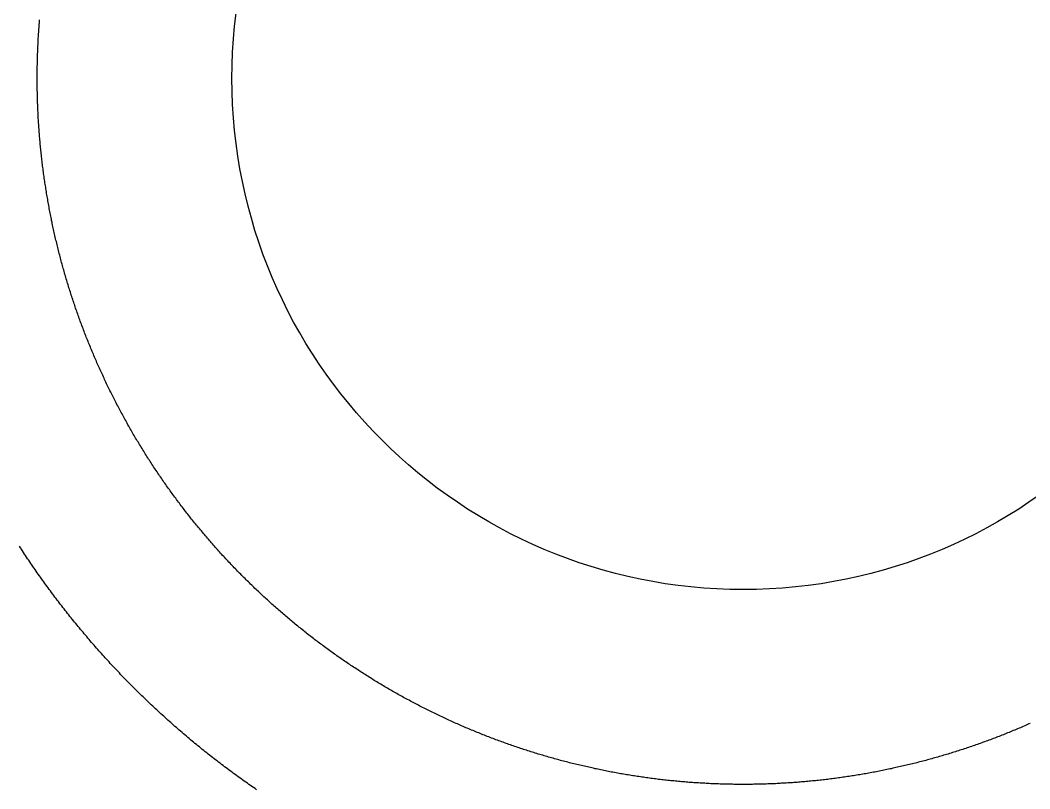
# Model space of a CAD drawing. Header units: millimetres. Extents: x -17.8 to 17.8, y -17.8 to 17.8.
# Drawn here: x -1.485 to 0.589, y -1.459 to 0.119 of the extents above; entities that cross this region are included whole.
import ezdxf

# ---------------------------------------------------------------- set-up
doc = ezdxf.new("R2010")
doc.units = ezdxf.units.MM
doc.layers.add('DOKU', color=8, linetype='Continuous')
doc.layers.add('KESIM', color=1, linetype='Continuous')

msp = doc.modelspace()

# ---------------------------------------------------------------- linework, layer by layer
at = {"layer": 'DOKU'}
for points in [[(0.5898, -1.3246), (0.5869, -1.3259), (0.584, -1.3272), (0.5811, -1.3285), (0.5782, -1.3297), (0.5753, -1.331), (0.5724, -1.3322), (0.5695, -1.3335), (0.5666, -1.3347), (0.5636, -1.336), (0.5607, -1.3372), (0.5578, -1.3384), (0.5549, -1.3396), (0.552, -1.3408), (0.549, -1.342), (0.5461, -1.3432), (0.5432, -1.3444), (0.5402, -1.3456), (0.5373, -1.3468), (0.5344, -1.3479), (0.5314, -1.3491), (0.5285, -1.3503), (0.5255, -1.3514), (0.5226, -1.3526), (0.5196, -1.3537), (0.5167, -1.3548), (0.5137, -1.3559), (0.5108, -1.3571), (0.5078, -1.3582), (0.5048, -1.3593), (0.5019, -1.3604), (0.4989, -1.3615), (0.4959, -1.3626), (0.493, -1.3636), (0.49, -1.3647), (0.487, -1.3658), (0.484, -1.3668), (0.481, -1.3679), (0.4781, -1.3689), (0.4751, -1.37), (0.4721, -1.371), (0.4691, -1.372), (0.4661, -1.373), (0.4631, -1.3741), (0.4601, -1.3751), (0.4571, -1.3761), (0.4541, -1.3771), (0.4511, -1.3781), (0.4481, -1.379), (0.4451, -1.38), (0.4421, -1.381), (0.439, -1.3819), (0.436, -1.3829), (0.433, -1.3838), (0.43, -1.3848), (0.427, -1.3857), (0.4239, -1.3866), (0.4209, -1.3876), (0.4179, -1.3885), (0.4149, -1.3894), (0.4118, -1.3903), (0.4088, -1.3912), (0.4058, -1.3921), (0.4027, -1.393), (0.3997, -1.3938), (0.3966, -1.3947), (0.3936, -1.3956), (0.3905, -1.3964), (0.3875, -1.3973), (0.3844, -1.3981), (0.3814, -1.3989), (0.3783, -1.3998), (0.3753, -1.4006), (0.3722, -1.4014), (0.3692, -1.4022), (0.3661, -1.403), (0.3631, -1.4038), (0.36, -1.4046), (0.3569, -1.4054), (0.3539, -1.4062), (0.3508, -1.4069), (0.3477, -1.4077), (0.3446, -1.4084), (0.3416, -1.4092), (0.3385, -1.4099), (0.3354, -1.4107), (0.3323, -1.4114), (0.3293, -1.4121), (0.3262, -1.4128), (0.3231, -1.4135), (0.32, -1.4142), (0.3169, -1.4149), (0.3138, -1.4156), (0.3107, -1.4163), (0.3077, -1.417), (0.3046, -1.4177), (0.3015, -1.4183), (0.2984, -1.419), (0.2953, -1.4196), (0.2922, -1.4203), (0.2891, -1.4209), (0.286, -1.4215), (0.2829, -1.4221), (0.2798, -1.4228), (0.2767, -1.4234), (0.2736, -1.424), (0.2705, -1.4246), (0.2674, -1.4251), (0.2642, -1.4257), (0.2611, -1.4263), (0.258, -1.4269), (0.2549, -1.4274), (0.2518, -1.428), (0.2487, -1.4285), (0.2456, -1.4291), (0.2424, -1.4296), (0.2393, -1.4301), (0.2362, -1.4306), (0.2331, -1.4311), (0.23, -1.4316), (0.2268, -1.4321), (0.2237, -1.4326), (0.2206, -1.4331), (0.2175, -1.4336), (0.2143, -1.4341), (0.2112, -1.4345), (0.2081, -1.435), (0.2049, -1.4354), (0.2018, -1.4359), (0.1987, -1.4363), (0.1955, -1.4368), (0.1924, -1.4372), (0.1893, -1.4376), (0.1861, -1.438), (0.183, -1.4384), (0.1798, -1.4388), (0.1767, -1.4392), (0.1736, -1.4396), (0.1704, -1.4399), (0.1673, -1.4403), (0.1641, -1.4407), (0.161, -1.441), (0.1579, -1.4414), (0.1547, -1.4417), (0.1516, -1.4421), (0.1484, -1.4424), (0.1453, -1.4427), (0.1421, -1.443), (0.139, -1.4433), (0.1358, -1.4436), (0.1327, -1.4439), (0.1295, -1.4442), (0.1264, -1.4445), (0.1232, -1.4448), (0.1201, -1.445), (0.1169, -1.4453), (0.1138, -1.4455), (0.1106, -1.4458), (0.1075, -1.446), (0.1043, -1.4462), (0.1011, -1.4465), (0.098, -1.4467), (0.0948, -1.4469), (0.0917, -1.4471), (0.0885, -1.4473), (0.0854, -1.4475), (0.0822, -1.4477), (0.079, -1.4478), (0.0759, -1.448), (0.0727, -1.4482), (0.0696, -1.4483), (0.0664, -1.4485), (0.0632, -1.4486), (0.0601, -1.4488), (0.0569, -1.4489), (0.0538, -1.449), (0.0506, -1.4491), (0.0474, -1.4492), (0.0443, -1.4493), (0.0411, -1.4494), (0.038, -1.4495), (0.0348, -1.4496), (0.0316, -1.4497), (0.0285, -1.4497), (0.0253, -1.4498), (0.0221, -1.4498), (0.019, -1.4499), (0.0158, -1.4499), (0.0127, -1.4499), (0.0095, -1.45), (0.0063, -1.45), (0.0032, -1.45), (0, -1.45), (-0.0032, -1.45), (-0.0063, -1.45), (-0.0095, -1.45), (-0.0127, -1.4499), (-0.0158, -1.4499), (-0.019, -1.4499), (-0.0221, -1.4498), (-0.0253, -1.4498), (-0.0285, -1.4497), (-0.0316, -1.4497), (-0.0348, -1.4496), (-0.038, -1.4495), (-0.0411, -1.4494), (-0.0443, -1.4493), (-0.0474, -1.4492), (-0.0506, -1.4491), (-0.0538, -1.449), (-0.0569, -1.4489), (-0.0601, -1.4488), (-0.0632, -1.4486), (-0.0664, -1.4485), (-0.0696, -1.4483), (-0.0727, -1.4482), (-0.0759, -1.448), (-0.079, -1.4478), (-0.0822, -1.4477), (-0.0854, -1.4475), (-0.0885, -1.4473), (-0.0917, -1.4471), (-0.0948, -1.4469), (-0.098, -1.4467), (-0.1011, -1.4465), (-0.1043, -1.4462), (-0.1075, -1.446), (-0.1106, -1.4458), (-0.1138, -1.4455), (-0.1169, -1.4453), (-0.1201, -1.445), (-0.1232, -1.4448), (-0.1264, -1.4445), (-0.1295, -1.4442), (-0.1327, -1.4439), (-0.1358, -1.4436), (-0.139, -1.4433), (-0.1421, -1.443), (-0.1453, -1.4427), (-0.1484, -1.4424), (-0.1516, -1.4421), (-0.1547, -1.4417), (-0.1579, -1.4414), (-0.161, -1.441), (-0.1641, -1.4407), (-0.1673, -1.4403), (-0.1704, -1.4399), (-0.1736, -1.4396), (-0.1767, -1.4392), (-0.1798, -1.4388), (-0.183, -1.4384), (-0.1861, -1.438), (-0.1893, -1.4376), (-0.1924, -1.4372), (-0.1955, -1.4368), (-0.1987, -1.4363), (-0.2018, -1.4359), (-0.2049, -1.4354), (-0.2081, -1.435), (-0.2112, -1.4345), (-0.2143, -1.4341), (-0.2175, -1.4336), (-0.2206, -1.4331), (-0.2237, -1.4326), (-0.2268, -1.4321), (-0.23, -1.4316), (-0.2331, -1.4311), (-0.2362, -1.4306), (-0.2393, -1.4301), (-0.2424, -1.4296), (-0.2456, -1.4291), (-0.2487, -1.4285), (-0.2518, -1.428), (-0.2549, -1.4274), (-0.258, -1.4269), (-0.2611, -1.4263), (-0.2642, -1.4257), (-0.2674, -1.4251), (-0.2705, -1.4246), (-0.2736, -1.424), (-0.2767, -1.4234), (-0.2798, -1.4228), (-0.2829, -1.4221), (-0.286, -1.4215), (-0.2891, -1.4209), (-0.2922, -1.4203), (-0.2953, -1.4196), (-0.2984, -1.419), (-0.3015, -1.4183), (-0.3046, -1.4177), (-0.3077, -1.417), (-0.3107, -1.4163), (-0.3138, -1.4156), (-0.3169, -1.4149), (-0.32, -1.4142), (-0.3231, -1.4135), (-0.3262, -1.4128), (-0.3293, -1.4121), (-0.3323, -1.4114), (-0.3354, -1.4107), (-0.3385, -1.4099), (-0.3416, -1.4092), (-0.3446, -1.4084), (-0.3477, -1.4077), (-0.3508, -1.4069), (-0.3539, -1.4062), (-0.3569, -1.4054), (-0.36, -1.4046), (-0.3631, -1.4038), (-0.3661, -1.403), (-0.3692, -1.4022), (-0.3722, -1.4014), (-0.3753, -1.4006), (-0.3783, -1.3998), (-0.3814, -1.3989), (-0.3844, -1.3981), (-0.3875, -1.3973), (-0.3905, -1.3964), (-0.3936, -1.3956), (-0.3966, -1.3947), (-0.3997, -1.3938), (-0.4027, -1.393), (-0.4058, -1.3921), (-0.4088, -1.3912), (-0.4118, -1.3903), (-0.4149, -1.3894), (-0.4179, -1.3885), (-0.4209, -1.3876), (-0.4239, -1.3866), (-0.427, -1.3857), (-0.43, -1.3848), (-0.433, -1.3838), (-0.436, -1.3829), (-0.439, -1.3819), (-0.4421, -1.381), (-0.4451, -1.38), (-0.4481, -1.379), (-0.4511, -1.3781), (-0.4541, -1.3771), (-0.4571, -1.3761), (-0.4601, -1.3751), (-0.4631, -1.3741), (-0.4661, -1.373), (-0.4691, -1.372), (-0.4721, -1.371), (-0.4751, -1.37), (-0.4781, -1.3689), (-0.481, -1.3679), (-0.484, -1.3668), (-0.487, -1.3658), (-0.49, -1.3647), (-0.493, -1.3636), (-0.4959, -1.3626), (-0.4989, -1.3615), (-0.5019, -1.3604), (-0.5048, -1.3593), (-0.5078, -1.3582), (-0.5108, -1.3571), (-0.5137, -1.3559), (-0.5167, -1.3548), (-0.5196, -1.3537), (-0.5226, -1.3526), (-0.5255, -1.3514), (-0.5285, -1.3503), (-0.5314, -1.3491), (-0.5344, -1.3479), (-0.5373, -1.3468), (-0.5402, -1.3456), (-0.5432, -1.3444), (-0.5461, -1.3432), (-0.549, -1.342), (-0.552, -1.3408), (-0.5549, -1.3396), (-0.5578, -1.3384), (-0.5607, -1.3372), (-0.5636, -1.336), (-0.5666, -1.3347), (-0.5695, -1.3335), (-0.5724, -1.3322), (-0.5753, -1.331), (-0.5782, -1.3297), (-0.5811, -1.3285), (-0.584, -1.3272), (-0.5869, -1.3259), (-0.5898, -1.3246), (-0.5927, -1.3234), (-0.5955, -1.3221), (-0.5984, -1.3208), (-0.6013, -1.3194), (-0.6042, -1.3181), (-0.6071, -1.3168), (-0.6099, -1.3155), (-0.6128, -1.3141), (-0.6157, -1.3128), (-0.6185, -1.3115), (-0.6214, -1.3101), (-0.6242, -1.3087), (-0.6271, -1.3074), (-0.6299, -1.306), (-0.6328, -1.3046), (-0.6356, -1.3033), (-0.6385, -1.3019), (-0.6413, -1.3005), (-0.6442, -1.2991), (-0.647, -1.2977), (-0.6498, -1.2962), (-0.6526, -1.2948), (-0.6555, -1.2934), (-0.6583, -1.292), (-0.6611, -1.2905), (-0.6639, -1.2891), (-0.6667, -1.2876), (-0.6695, -1.2862), (-0.6723, -1.2847), (-0.6751, -1.2832), (-0.6779, -1.2818), (-0.6807, -1.2803), (-0.6835, -1.2788), (-0.6863, -1.2773), (-0.6891, -1.2758), (-0.6919, -1.2743), (-0.6947, -1.2728), (-0.6974, -1.2713), (-0.7002, -1.2697), (-0.703, -1.2682), (-0.7057, -1.2667), (-0.7085, -1.2651), (-0.7113, -1.2636), (-0.714, -1.262), (-0.7168, -1.2605), (-0.7195, -1.2589), (-0.7223, -1.2573), (-0.725, -1.2557), (-0.7277, -1.2542), (-0.7305, -1.2526), (-0.7332, -1.251), (-0.7359, -1.2494), (-0.7387, -1.2478), (-0.7414, -1.2461), (-0.7441, -1.2445), (-0.7468, -1.2429), (-0.7495, -1.2413), (-0.7522, -1.2396), (-0.7549, -1.238), (-0.7576, -1.2363), (-0.7603, -1.2347), (-0.763, -1.233), (-0.7657, -1.2313), (-0.7684, -1.2297), (-0.7711, -1.228), (-0.7737, -1.2263), (-0.7764, -1.2246), (-0.7791, -1.2229), (-0.7818, -1.2212), (-0.7844, -1.2195), (-0.7871, -1.2178), (-0.7897, -1.2161), (-0.7924, -1.2143), (-0.795, -1.2126), (-0.7977, -1.2109), (-0.8003, -1.2091), (-0.8029, -1.2074), (-0.8056, -1.2056), (-0.8082, -1.2039), (-0.8108, -1.2021), (-0.8135, -1.2003), (-0.8161, -1.1986), (-0.8187, -1.1968), (-0.8213, -1.195), (-0.8239, -1.1932), (-0.8265, -1.1914), (-0.8291, -1.1896), (-0.8317, -1.1878), (-0.8343, -1.186), (-0.8369, -1.1841), (-0.8394, -1.1823), (-0.842, -1.1805), (-0.8446, -1.1786), (-0.8472, -1.1768), (-0.8497, -1.1749), (-0.8523, -1.1731), (-0.8548, -1.1712), (-0.8574, -1.1693), (-0.8599, -1.1675), (-0.8625, -1.1656), (-0.865, -1.1637), (-0.8676, -1.1618), (-0.8701, -1.1599), (-0.8726, -1.158), (-0.8752, -1.1561), (-0.8777, -1.1542), (-0.8802, -1.1523), (-0.8827, -1.1504), (-0.8852, -1.1484), (-0.8877, -1.1465), (-0.8902, -1.1446), (-0.8927, -1.1426), (-0.8952, -1.1407), (-0.8977, -1.1387), (-0.9002, -1.1367), (-0.9026, -1.1348), (-0.9051, -1.1328), (-0.9076, -1.1308), (-0.9101, -1.1288), (-0.9125, -1.1269), (-0.915, -1.1249), (-0.9174, -1.1229), (-0.9199, -1.1209), (-0.9223, -1.1189), (-0.9248, -1.1168), (-0.9272, -1.1148), (-0.9296, -1.1128), (-0.932, -1.1108), (-0.9345, -1.1087), (-0.9369, -1.1067), (-0.9393, -1.1046), (-0.9417, -1.1026), (-0.9441, -1.1005), (-0.9465, -1.0985), (-0.9489, -1.0964), (-0.9513, -1.0943), (-0.9537, -1.0923), (-0.9561, -1.0902), (-0.9584, -1.0881), (-0.9608, -1.086), (-0.9632, -1.0839), (-0.9655, -1.0818), (-0.9679, -1.0797), (-0.9702, -1.0776), (-0.9726, -1.0754), (-0.9749, -1.0733), (-0.9773, -1.0712), (-0.9796, -1.0691), (-0.9819, -1.0669), (-0.9843, -1.0648), (-0.9866, -1.0626), (-0.9889, -1.0605), (-0.9912, -1.0583), (-0.9935, -1.0561), (-0.9958, -1.054), (-0.9981, -1.0518), (-1.0004, -1.0496), (-1.0027, -1.0474), (-1.005, -1.0452), (-1.0073, -1.043), (-1.0095, -1.0408), (-1.0118, -1.0386), (-1.0141, -1.0364), (-1.0163, -1.0342), (-1.0186, -1.032), (-1.0208, -1.0298), (-1.0231, -1.0275), (-1.0253, -1.0253), (-1.0275, -1.0231), (-1.0298, -1.0208), (-1.032, -1.0186), (-1.0342, -1.0163), (-1.0364, -1.0141), (-1.0386, -1.0118), (-1.0408, -1.0095), (-1.043, -1.0073), (-1.0452, -1.005), (-1.0474, -1.0027), (-1.0496, -1.0004), (-1.0518, -0.9981), (-1.054, -0.9958), (-1.0561, -0.9935), (-1.0583, -0.9912), (-1.0605, -0.9889), (-1.0626, -0.9866), (-1.0648, -0.9843), (-1.0669, -0.9819), (-1.0691, -0.9796), (-1.0712, -0.9773), (-1.0733, -0.9749), (-1.0754, -0.9726), (-1.0776, -0.9702), (-1.0797, -0.9679), (-1.0818, -0.9655), (-1.0839, -0.9632), (-1.086, -0.9608), (-1.0881, -0.9584), (-1.0902, -0.9561), (-1.0923, -0.9537), (-1.0943, -0.9513), (-1.0964, -0.9489), (-1.0985, -0.9465), (-1.1005, -0.9441), (-1.1026, -0.9417), (-1.1046, -0.9393), (-1.1067, -0.9369), (-1.1087, -0.9345), (-1.1108, -0.932), (-1.1128, -0.9296), (-1.1148, -0.9272), (-1.1168, -0.9248), (-1.1189, -0.9223), (-1.1209, -0.9199), (-1.1229, -0.9174), (-1.1249, -0.915), (-1.1269, -0.9125), (-1.1288, -0.9101), (-1.1308, -0.9076), (-1.1328, -0.9051), (-1.1348, -0.9026), (-1.1367, -0.9002), (-1.1387, -0.8977), (-1.1407, -0.8952), (-1.1426, -0.8927), (-1.1446, -0.8902), (-1.1465, -0.8877), (-1.1484, -0.8852), (-1.1504, -0.8827), (-1.1523, -0.8802), (-1.1542, -0.8777), (-1.1561, -0.8752), (-1.158, -0.8726), (-1.1599, -0.8701), (-1.1618, -0.8676), (-1.1637, -0.865), (-1.1656, -0.8625), (-1.1675, -0.8599), (-1.1693, -0.8574), (-1.1712, -0.8548), (-1.1731, -0.8523), (-1.1749, -0.8497), (-1.1768, -0.8472), (-1.1786, -0.8446), (-1.1805, -0.842), (-1.1823, -0.8394), (-1.1841, -0.8369), (-1.186, -0.8343), (-1.1878, -0.8317), (-1.1896, -0.8291), (-1.1914, -0.8265), (-1.1932, -0.8239), (-1.195, -0.8213), (-1.1968, -0.8187), (-1.1986, -0.8161), (-1.2003, -0.8135), (-1.2021, -0.8108), (-1.2039, -0.8082), (-1.2056, -0.8056), (-1.2074, -0.8029), (-1.2091, -0.8003), (-1.2109, -0.7977), (-1.2126, -0.795), (-1.2143, -0.7924), (-1.2161, -0.7897), (-1.2178, -0.7871), (-1.2195, -0.7844), (-1.2212, -0.7818), (-1.2229, -0.7791), (-1.2246, -0.7764), (-1.2263, -0.7737), (-1.228, -0.7711), (-1.2297, -0.7684), (-1.2313, -0.7657), (-1.233, -0.763), (-1.2347, -0.7603), (-1.2363, -0.7576), (-1.238, -0.7549), (-1.2396, -0.7522), (-1.2413, -0.7495), (-1.2429, -0.7468), (-1.2445, -0.7441), (-1.2461, -0.7414), (-1.2478, -0.7387), (-1.2494, -0.7359), (-1.251, -0.7332), (-1.2526, -0.7305), (-1.2542, -0.7277), (-1.2557, -0.725), (-1.2573, -0.7223), (-1.2589, -0.7195), (-1.2605, -0.7168), (-1.262, -0.714), (-1.2636, -0.7113), (-1.2651, -0.7085), (-1.2667, -0.7057), (-1.2682, -0.703), (-1.2697, -0.7002), (-1.2713, -0.6974), (-1.2728, -0.6947), (-1.2743, -0.6919), (-1.2758, -0.6891), (-1.2773, -0.6863), (-1.2788, -0.6835), (-1.2803, -0.6807), (-1.2818, -0.6779), (-1.2832, -0.6751), (-1.2847, -0.6723), (-1.2862, -0.6695), (-1.2876, -0.6667), (-1.2891, -0.6639), (-1.2905, -0.6611), (-1.292, -0.6583), (-1.2934, -0.6555), (-1.2948, -0.6526), (-1.2962, -0.6498), (-1.2977, -0.647), (-1.2991, -0.6442), (-1.3005, -0.6413), (-1.3019, -0.6385), (-1.3033, -0.6356), (-1.3046, -0.6328), (-1.306, -0.6299), (-1.3074, -0.6271), (-1.3087, -0.6242), (-1.3101, -0.6214), (-1.3115, -0.6185), (-1.3128, -0.6157), (-1.3141, -0.6128), (-1.3155, -0.6099), (-1.3168, -0.6071), (-1.3181, -0.6042), (-1.3194, -0.6013), (-1.3208, -0.5984), (-1.3221, -0.5955), (-1.3234, -0.5927), (-1.3246, -0.5898), (-1.3259, -0.5869), (-1.3272, -0.584), (-1.3285, -0.5811), (-1.3297, -0.5782), (-1.331, -0.5753), (-1.3322, -0.5724), (-1.3335, -0.5695), (-1.3347, -0.5666), (-1.336, -0.5636), (-1.3372, -0.5607), (-1.3384, -0.5578), (-1.3396, -0.5549), (-1.3408, -0.552), (-1.342, -0.549), (-1.3432, -0.5461), (-1.3444, -0.5432), (-1.3456, -0.5402), (-1.3468, -0.5373), (-1.3479, -0.5344), (-1.3491, -0.5314), (-1.3503, -0.5285), (-1.3514, -0.5255), (-1.3526, -0.5226), (-1.3537, -0.5196), (-1.3548, -0.5167), (-1.3559, -0.5137), (-1.3571, -0.5108), (-1.3582, -0.5078), (-1.3593, -0.5048), (-1.3604, -0.5019), (-1.3615, -0.4989), (-1.3626, -0.4959), (-1.3636, -0.493), (-1.3647, -0.49), (-1.3658, -0.487), (-1.3668, -0.484), (-1.3679, -0.481), (-1.3689, -0.4781), (-1.37, -0.4751), (-1.371, -0.4721), (-1.372, -0.4691), (-1.373, -0.4661), (-1.3741, -0.4631), (-1.3751, -0.4601), (-1.3761, -0.4571), (-1.3771, -0.4541), (-1.3781, -0.4511), (-1.379, -0.4481), (-1.38, -0.4451), (-1.381, -0.4421), (-1.3819, -0.439), (-1.3829, -0.436), (-1.3838, -0.433), (-1.3848, -0.43), (-1.3857, -0.427), (-1.3866, -0.4239), (-1.3876, -0.4209), (-1.3885, -0.4179), (-1.3894, -0.4149), (-1.3903, -0.4118), (-1.3912, -0.4088), (-1.3921, -0.4058), (-1.393, -0.4027), (-1.3938, -0.3997), (-1.3947, -0.3966), (-1.3956, -0.3936), (-1.3964, -0.3905), (-1.3973, -0.3875), (-1.3981, -0.3844), (-1.3989, -0.3814), (-1.3998, -0.3783), (-1.4006, -0.3753), (-1.4014, -0.3722), (-1.4022, -0.3692), (-1.403, -0.3661), (-1.4038, -0.3631), (-1.4046, -0.36), (-1.4054, -0.3569), (-1.4062, -0.3539), (-1.4069, -0.3508), (-1.4077, -0.3477), (-1.4084, -0.3446), (-1.4092, -0.3416), (-1.4099, -0.3385), (-1.4107, -0.3354), (-1.4114, -0.3323), (-1.4121, -0.3293), (-1.4128, -0.3262), (-1.4135, -0.3231), (-1.4142, -0.32), (-1.4149, -0.3169), (-1.4156, -0.3138), (-1.4163, -0.3107), (-1.417, -0.3077), (-1.4177, -0.3046), (-1.4183, -0.3015), (-1.419, -0.2984), (-1.4196, -0.2953), (-1.4203, -0.2922), (-1.4209, -0.2891), (-1.4215, -0.286), (-1.4221, -0.2829), (-1.4228, -0.2798), (-1.4234, -0.2767), (-1.424, -0.2736), (-1.4246, -0.2705), (-1.4251, -0.2674), (-1.4257, -0.2642), (-1.4263, -0.2611), (-1.4269, -0.258), (-1.4274, -0.2549), (-1.428, -0.2518), (-1.4285, -0.2487), (-1.4291, -0.2456), (-1.4296, -0.2424), (-1.4301, -0.2393), (-1.4306, -0.2362), (-1.4311, -0.2331), (-1.4316, -0.23), (-1.4321, -0.2268), (-1.4326, -0.2237), (-1.4331, -0.2206), (-1.4336, -0.2175), (-1.4341, -0.2143), (-1.4345, -0.2112), (-1.435, -0.2081), (-1.4354, -0.2049), (-1.4359, -0.2018), (-1.4363, -0.1987), (-1.4368, -0.1955), (-1.4372, -0.1924), (-1.4376, -0.1893), (-1.438, -0.1861), (-1.4384, -0.183), (-1.4388, -0.1798), (-1.4392, -0.1767), (-1.4396, -0.1736), (-1.4399, -0.1704), (-1.4403, -0.1673), (-1.4407, -0.1641), (-1.441, -0.161), (-1.4414, -0.1579), (-1.4417, -0.1547), (-1.4421, -0.1516), (-1.4424, -0.1484), (-1.4427, -0.1453), (-1.443, -0.1421), (-1.4433, -0.139), (-1.4436, -0.1358), (-1.4439, -0.1327), (-1.4442, -0.1295), (-1.4445, -0.1264), (-1.4448, -0.1232), (-1.445, -0.1201), (-1.4453, -0.1169), (-1.4455, -0.1138), (-1.4458, -0.1106), (-1.446, -0.1075), (-1.4462, -0.1043), (-1.4465, -0.1011), (-1.4467, -0.098), (-1.4469, -0.0948), (-1.4471, -0.0917), (-1.4473, -0.0885), (-1.4475, -0.0854), (-1.4477, -0.0822), (-1.4478, -0.079), (-1.448, -0.0759), (-1.4482, -0.0727), (-1.4483, -0.0696), (-1.4485, -0.0664), (-1.4486, -0.0632), (-1.4488, -0.0601), (-1.4489, -0.0569), (-1.449, -0.0538), (-1.4491, -0.0506), (-1.4492, -0.0474), (-1.4493, -0.0443), (-1.4494, -0.0411), (-1.4495, -0.038), (-1.4496, -0.0348), (-1.4497, -0.0316), (-1.4497, -0.0285), (-1.4498, -0.0253), (-1.4498, -0.0221), (-1.4499, -0.019), (-1.4499, -0.0158), (-1.4499, -0.0127), (-1.45, -0.0095), (-1.45, -0.0063), (-1.45, -0.0032), (-1.45, 0), (-1.45, 0.0032), (-1.45, 0.0063), (-1.45, 0.0095), (-1.4499, 0.0127), (-1.4499, 0.0158), (-1.4499, 0.019), (-1.4498, 0.0221), (-1.4498, 0.0253), (-1.4497, 0.0285), (-1.4497, 0.0316), (-1.4496, 0.0348), (-1.4495, 0.038), (-1.4494, 0.0411), (-1.4493, 0.0443), (-1.4492, 0.0474), (-1.4491, 0.0506), (-1.449, 0.0538), (-1.4489, 0.0569), (-1.4488, 0.0601), (-1.4486, 0.0632), (-1.4485, 0.0664), (-1.4483, 0.0696), (-1.4482, 0.0727), (-1.448, 0.0759), (-1.4478, 0.079), (-1.4477, 0.0822), (-1.4475, 0.0854), (-1.4473, 0.0885), (-1.4471, 0.0917), (-1.4469, 0.0948), (-1.4467, 0.098), (-1.4465, 0.1011), (-1.4462, 0.1043), (-1.446, 0.1075), (-1.4458, 0.1106), (-1.4455, 0.1138), (-1.4453, 0.1169), (-1.445, 0.1201)], [(-0.9994, -1.4609), (-1.0025, -1.4587), (-1.0057, -1.4565), (-1.0089, -1.4543), (-1.0121, -1.4521), (-1.0152, -1.4499), (-1.0184, -1.4477), (-1.0215, -1.4455), (-1.0247, -1.4432), (-1.0278, -1.441), (-1.031, -1.4387), (-1.0341, -1.4365), (-1.0373, -1.4342), (-1.0404, -1.432), (-1.0435, -1.4297), (-1.0466, -1.4274), (-1.0497, -1.4251), (-1.0528, -1.4228), (-1.0559, -1.4205), (-1.059, -1.4182), (-1.0621, -1.4159), (-1.0652, -1.4136), (-1.0683, -1.4113), (-1.0714, -1.4089), (-1.0744, -1.4066), (-1.0775, -1.4042), (-1.0806, -1.4019), (-1.0836, -1.3995), (-1.0867, -1.3972), (-1.0897, -1.3948), (-1.0928, -1.3924), (-1.0958, -1.39), (-1.0988, -1.3876), (-1.1019, -1.3852), (-1.1049, -1.3828), (-1.1079, -1.3804), (-1.1109, -1.378), (-1.1139, -1.3755), (-1.1169, -1.3731), (-1.1199, -1.3707), (-1.1229, -1.3682), (-1.1259, -1.3658), (-1.1288, -1.3633), (-1.1318, -1.3609), (-1.1348, -1.3584), (-1.1377, -1.3559), (-1.1407, -1.3534), (-1.1436, -1.3509), (-1.1466, -1.3484), (-1.1495, -1.3459), (-1.1525, -1.3434), (-1.1554, -1.3409), (-1.1583, -1.3384), (-1.1612, -1.3358), (-1.1641, -1.3333), (-1.167, -1.3308), (-1.1699, -1.3282), (-1.1728, -1.3257), (-1.1757, -1.3231), (-1.1786, -1.3205), (-1.1815, -1.3179), (-1.1844, -1.3154), (-1.1872, -1.3128), (-1.1901, -1.3102), (-1.1929, -1.3076), (-1.1958, -1.305), (-1.1986, -1.3024), (-1.2015, -1.2998), (-1.2043, -1.2971), (-1.2071, -1.2945), (-1.21, -1.2919), (-1.2128, -1.2892), (-1.2156, -1.2866), (-1.2184, -1.2839), (-1.2212, -1.2813), (-1.224, -1.2786), (-1.2268, -1.2759), (-1.2295, -1.2732), (-1.2323, -1.2705), (-1.2351, -1.2679), (-1.2379, -1.2652), (-1.2406, -1.2625), (-1.2434, -1.2597), (-1.2461, -1.257), (-1.2488, -1.2543), (-1.2516, -1.2516), (-1.2543, -1.2488), (-1.257, -1.2461), (-1.2597, -1.2434), (-1.2625, -1.2406), (-1.2652, -1.2379), (-1.2679, -1.2351), (-1.2705, -1.2323), (-1.2732, -1.2295), (-1.2759, -1.2268), (-1.2786, -1.224), (-1.2813, -1.2212), (-1.2839, -1.2184), (-1.2866, -1.2156), (-1.2892, -1.2128), (-1.2919, -1.21), (-1.2945, -1.2071), (-1.2971, -1.2043), (-1.2998, -1.2015), (-1.3024, -1.1986), (-1.305, -1.1958), (-1.3076, -1.1929), (-1.3102, -1.1901), (-1.3128, -1.1872), (-1.3154, -1.1844), (-1.3179, -1.1815), (-1.3205, -1.1786), (-1.3231, -1.1757), (-1.3257, -1.1728), (-1.3282, -1.1699), (-1.3308, -1.167), (-1.3333, -1.1641), (-1.3358, -1.1612), (-1.3384, -1.1583), (-1.3409, -1.1554), (-1.3434, -1.1525), (-1.3459, -1.1495), (-1.3484, -1.1466), (-1.3509, -1.1436), (-1.3534, -1.1407), (-1.3559, -1.1377), (-1.3584, -1.1348), (-1.3609, -1.1318), (-1.3633, -1.1288), (-1.3658, -1.1259), (-1.3682, -1.1229), (-1.3707, -1.1199), (-1.3731, -1.1169), (-1.3755, -1.1139), (-1.378, -1.1109), (-1.3804, -1.1079), (-1.3828, -1.1049), (-1.3852, -1.1019), (-1.3876, -1.0988), (-1.39, -1.0958), (-1.3924, -1.0928), (-1.3948, -1.0897), (-1.3972, -1.0867), (-1.3995, -1.0836), (-1.4019, -1.0806), (-1.4042, -1.0775), (-1.4066, -1.0744), (-1.4089, -1.0714), (-1.4113, -1.0683), (-1.4136, -1.0652), (-1.4159, -1.0621), (-1.4182, -1.059), (-1.4205, -1.0559), (-1.4228, -1.0528), (-1.4251, -1.0497), (-1.4274, -1.0466), (-1.4297, -1.0435), (-1.432, -1.0404), (-1.4342, -1.0373), (-1.4365, -1.0341), (-1.4387, -1.031), (-1.441, -1.0278), (-1.4432, -1.0247), (-1.4455, -1.0215), (-1.4477, -1.0184), (-1.4499, -1.0152), (-1.4521, -1.0121), (-1.4543, -1.0089), (-1.4565, -1.0057), (-1.4587, -1.0025), (-1.4609, -0.9994), (-1.4631, -0.9962), (-1.4652, -0.993), (-1.4674, -0.9898), (-1.4696, -0.9866), (-1.4717, -0.9834), (-1.4738, -0.9801), (-1.476, -0.9769), (-1.4781, -0.9737), (-1.4802, -0.9705), (-1.4823, -0.9672), (-1.4844, -0.964), (-1.4865, -0.9608)]]:
    msp.add_lwpolyline(points, dxfattribs=at)
at = {"layer": 'KESIM'}
for radius in [17.8, 1.05]:
    msp.add_circle((0, 0), radius, dxfattribs=at)

doc.saveas('drawing.dxf')
